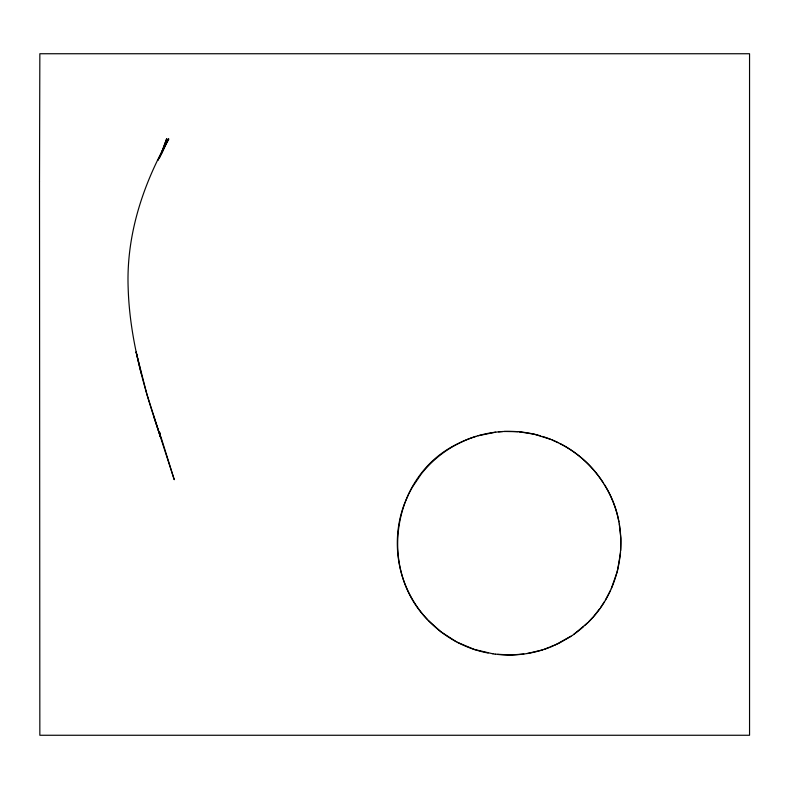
<?xml version="1.0" encoding="UTF-8"?>
<svg xmlns="http://www.w3.org/2000/svg" width="789" height="789" viewBox="0 0 789 789"><rect width="100%" height="100%" fill="white"/><g stroke="black" fill="none" stroke-linecap="round" stroke-linejoin="round"><path stroke-width="1.18" d="M620.706 550.485L620.835 538.147L619.266 523.896M620.558 552.537L617.383 571.197L611.307 588.604M405.033 502.287C393.386 531.5 394.993 565.575 409.294 593.575M405.378 501.429L408.613 494.161M161.784 153.5L168.175 138.933L157.938 160.226L168.787 138.933C142.957 184.172 126.102 235.447 128.163 288.015C129.692 339.24 144.16 388.908 160.581 437.096L159.644 432.362L160.611 437.096L146.951 394.5L136.083 351.904L141.142 373.207M610.518 590.34L605.38 600.084M408.87 493.638L411.947 487.849M412.124 487.523L421.119 474.189M604.473 601.603L600.754 607.274M599.818 608.605L593.999 615.982M421.582 473.587C435.429 456.111 454.642 442.964 475.954 436.386M593.032 617.097L588.515 621.939M587.687 622.758L573.613 634.534M585.172 625.164C623.921 590.547 632.344 528.097 604.266 484.416M583.702 626.505L579.915 629.74M579.136 630.381L572.775 635.125M572.281 635.461L554.499 645.392M570.96 636.358L558.937 643.291L543.818 649.485M459.011 443.211C392.547 473.617 377.25 567.922 427.155 619.247M460.076 442.708C473.361 436.179 487.967 432.382 502.751 431.534M553.197 645.954L550.564 647.049M549.213 647.572C532.871 653.864 515.039 656.221 497.622 654.416M542.447 649.929L527.279 653.519M478.035 435.765L495.65 432.165M523.847 654.032L510.601 654.998L495.324 654.15M498.54 431.859C512.643 430.508 526.993 431.879 540.583 435.873M504.122 431.465L517.762 431.691M519.27 431.82L534.35 434.236L550.564 439.315M492.977 653.834L495.265 654.15M492.918 653.825L474.258 649.436L457.245 642.246M488.174 653.026C456.062 647.088 427.194 626.19 411.434 597.608M542.457 436.435C567.301 444.118 589.205 460.815 603.2 482.73M552.132 439.956L558.217 442.708M559.746 443.467C590.133 458.675 612.619 488.49 618.901 521.884M456.15 641.664L440.923 631.802L428.131 620.292M411.217 597.224L409.461 593.91M153.569 415.793L174.251 479.692L160.986 437.096M39.519 181.529L39.844 735.259L749.55 735.259L749.55 53.741L39.844 53.741L39.519 181.529M166.607 138.933L160.049 156.863L166.607 138.933"/></g></svg>
